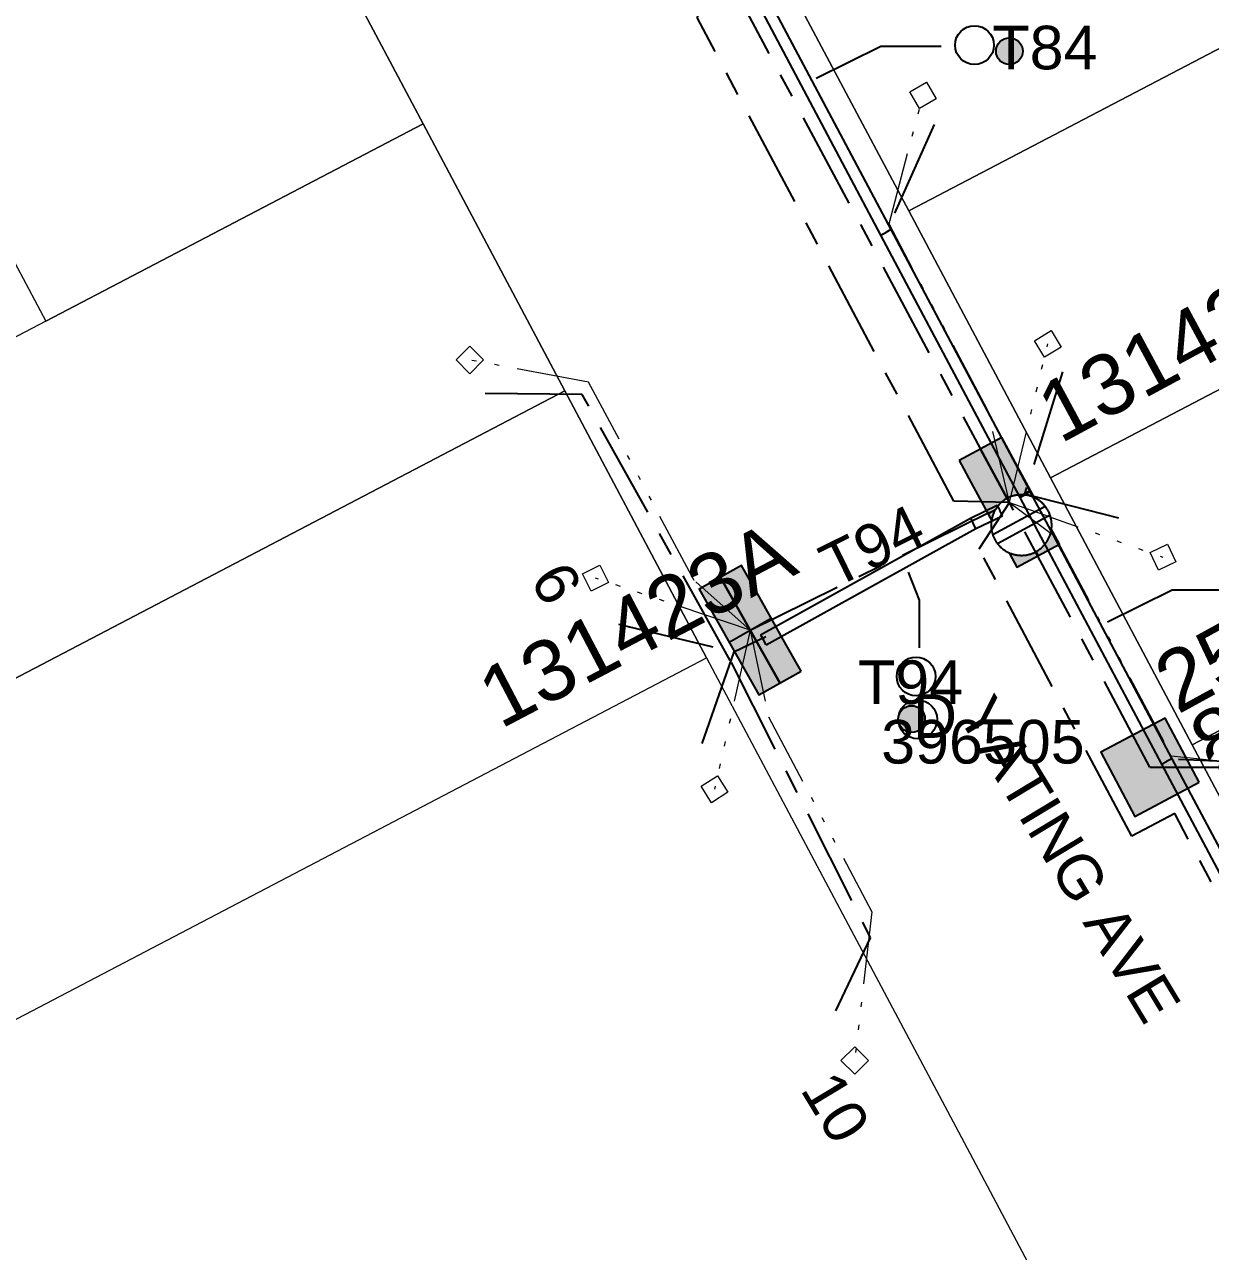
# Model space of a CAD drawing. Header units: metres. Extents: x 0 to 304202, y 0 to 6270858.
# Drawn here: x 303500.8 to 303549.7, y 6270157.3 to 6270208 of the extents above; entities that cross this region are included whole.
import ezdxf
from ezdxf import colors
from ezdxf.entities.mleader import LeaderData, LeaderLine
from ezdxf.enums import TextEntityAlignment as Align
from ezdxf.math import Vec2, Vec3

# ---------------------------------------------------------------- set-up
doc = ezdxf.new("R2010")
doc.units = ezdxf.units.M
doc.linetypes.add('Cable Exist UG', pattern=[7, 4, -1, 1, -1])
doc.linetypes.add('PHANTOMX2', pattern=[6.6, 3, -0.75, 0.2, -0.75, 0.2, -0.75, 0.2, -0.75])
doc.layers.get('0').update_dxf_attribs({"color": 6})
doc.layers.add('_User Miscellaneous10', color=252, linetype='Continuous', lineweight=13, plot=False, transparency=0.65)
for name, color, linetype, lineweight in [('Cadastre Developer_SP_NEW', 92, 'Continuous', 15), ('Cadastre Land Parcels_SP_EXT', 118, 'Continuous', 15), ('Cadastre Roads_SP_EXT', 218, 'Continuous', 15), ('Mains_LV_EXT', 163, 'Continuous', 25), ('Mains_LV_SL_EXT', 135, 'Continuous', 25), ('Services_SP_EXT', 42, 'PHANTOMX2', 20)]:
    doc.layers.add(name, color=color, linetype=linetype, lineweight=lineweight)
for name, color, linetype in [('Duct_SP_EXT', 30, 'Continuous'), ('Equip_LV_EXT', 7, 'Continuous'), ('Equip_SP_SL_EXT', 7, 'Continuous'), ('SupportsUG_SP_LV_EXT', 7, 'Continuous'), ('SupportsUG_SP_LV_SL_EXT', 7, 'Continuous'), ('Trench_SP_EXT', 7, 'Continuous')]:
    doc.layers.add(name, color=color, linetype=linetype)
doc.styles.add('COLUMN_LABEL', font='arial.ttf', dxfattribs={"height": 2})
doc.styles.add('iecARIAL', font='arial.ttf', dxfattribs={"height": 2})
doc.styles.add('POLE_LABEL', font='arial.ttf', dxfattribs={"height": 2})
doc.styles.add('SL_LABEL', font='arial.ttf', dxfattribs={"height": 2})
doc.styles.get("Standard").update_dxf_attribs({"font": 'arial.ttf'})

# ---------------------------------------------------------------- blocks, each defined once
blk = doc.blocks.new('COLUMN_EXT')
blk.add_hatch(color=256).paths.add_polyline_path([(1.5, -1.5), (1.5, 1.5), (-1.5, 1.5), (-1.5, -1.5)])
blk.add_lwpolyline([(1.5, 1.5), (-1.5, 1.5), (-1.5, -1.5), (1.5, -1.5)], close=True)
at = {"flags": 9}
for tag, p in [('NOTES', (-1.813, 2)), ('STREETNAME', (-1.813, 1.6)), ('SUBURB', (-1.813, 1.8)), ('LOCATION', (-1.813, 1.4)), ('LEGEND', (-1.813, 1.2)), ('USAGE', (-1.813, 1)), ('COLUMN_TYPE', (-1.813, 0.4)), ('OWNED_BY', (-1.813, 0.6)), ('STATE', (-1.813, 0.8))]:
    blk.add_attdef(tag, text='', height=0.2, rotation=180, dxfattribs=at).set_placement(p, align=Align.MIDDLE_LEFT)
at = {"flags": 1}
blk.add_attdef('Z', (-1.813, 2.351), '', height=0.2, rotation=180, dxfattribs=at)
at = {"flags": 9}
for tag, style, p in [('STRUCTURE_PLANT_NUMBER', 'POLE_LABEL', (-1.813, -0.031)), ('STREET_CODE', 'COLUMN_LABEL', (-1.813, 0.2))]:
    blk.add_attdef(tag, text='', height=0.2, rotation=180, dxfattribs=dict(at, style=style)).set_placement(p, align=Align.MIDDLE_LEFT)
at = {"style": 'COLUMN_LABEL', "width": 0.9, "flags": 8}
blk.add_attdef('ASSET_NUM', text='', height=2, rotation=270, dxfattribs=at).set_placement((2, -4), align=Align.MIDDLE_LEFT)
blk = doc.blocks.new('PILLAR_EXT')
blk.add_hatch(color=256).paths.add_polyline_path([(-2.5, 1), (-2.5, -1), (2.5, -1), (2.5, 1)])
for p, q in [((0, 1), (0, -1)), ((-2.5, 0), (2.5, 0))]:
    blk.add_line(p, q)
at = {"ltscale": 10}
blk.add_line((2.5, 0), (-2.5, 0), dxfattribs=at)
blk.add_lwpolyline([(-2.5, -1), (-1.25, -1), (1.25, -1), (2.5, -1), (2.5, 1), (-2.5, 1)], close=True)
at = {"width": 0.9, "flags": 8}
blk.add_attdef('ASSET_NUM', text='', height=2, rotation=90, dxfattribs=at).set_placement((-2, 4), align=Align.MIDDLE_LEFT)
for tag, p, flags in [('OWNED_BY', (0, -0.2), 9), ('STATE', (0, -0.4), 9), ('SUPPORT_TYPE', (0, -0.6), 9), ('USAGE', (0, -0.8), 9), ('LEGEND', (0, -1), 9), ('LOCATION', (0, -1.2), 9), ('NOTES', (0, -1.4), 9), ('PARENT', (0, -1.6), 9), ('STREETNAME', (0, -1.8), 9), ('SUBURB', (0, -2), 1)]:
    blk.add_attdef(tag, p, '', height=0.2, dxfattribs=dict(flags=flags))
blk = doc.blocks.new('DUCT_EXT')
blk.add_circle((0, 0.8), 0.8)
at = {"flags": 1}
blk.add_attdef('Z', (0, 0), '', height=0.2, dxfattribs=at)
at = {"flags": 9}
for tag, p in [('DUCT_CODE', (0, 0)), ('XSECT_TYPE', (0, -0.2)), ('STATE', (0, -0.6)), ('FB_REFERENCE', (0, -0.4)), ('NOTES', (0, -0.8))]:
    blk.add_attdef(tag, text='', height=0.2, dxfattribs=at).set_placement(p, align=Align.MIDDLE_LEFT)
blk = doc.blocks.new('SL_LANTERN_EXT')
at = {"flags": 9}
for tag, p in [('LRATECODE', (-7.4, 0)), ('LOUTREACHVOCAB', (-7.2, 0)), ('LOUTREACH', (-7, 0)), ('LANTNUMBER', (-6.6, 0)), ('LNEW', (-6.4, 0)), ('LMASTVOCAB', (-6.2, 0)), ('LMAST', (-6, 0)), ('LLAMPVOCAB', (-5.8, 0)), ('LLAMP', (-5.6, 0)), ('LEXIST', (-5.4, 0)), ('LCHARGE3PERCENT', (-5.2, 0)), ('LCHARGE3', (-5, 0)), ('LCHARGE2PERCENT', (-4.8, 0)), ('LCHARGE2', (-4.6, 0)), ('LCHARGE1PERCENT', (-4.4, 0)), ('LCHARGE1', (-4.2, 0)), ('LCATEGORY', (-4, 0)), ('LBRACKETVOCAB', (-3.8, 0)), ('LBRACKET', (-3.6, 0)), ('LKINGHEIGHT', (-3.4, 0)), ('CREPLACE', (-3.2, 0)), ('CREMOVE', (-3, 0)), ('CNUMBER', (-2.8, 0)), ('CNEW', (-2.6, 0)), ('CEXIST', (-2.4, 0)), ('USAGE', (-2.2, 0)), ('STATE', (-2, 0)), ('OWNED_BY', (-1.8, 0)), ('ORIENTATION', (-1.6, 0)), ('OPERATING_VOLTAGE', (-1.4, 0)), ('NO_PHASES', (-1.2, 0)), ('LANTERN_TYPE', (-1, 0)), ('LANTERN_PURPOSE', (-0.8, 0)), ('CONTROL_TYPE', (-0.6, 0)), ('CONSTRUCTED_VOLTAGE', (-0.4, 0))]:
    blk.add_attdef(tag, text='', height=0.001, rotation=270, dxfattribs=at).set_placement(p, align=Align.MIDDLE_LEFT)
at = {"style": 'SL_LABEL', "flags": 9}
blk.add_attdef('STREET_CODE', text='', height=0.001, rotation=270, dxfattribs=at).set_placement((0.001, 0), align=Align.MIDDLE_LEFT)
at = {"flags": 1}
blk.add_attdef('Z', (0, 0), '', height=0.001, rotation=270, dxfattribs=at)
at = {"width": 0.9}
blk.add_attdef('LNUMBER', text='', height=1, dxfattribs=at).set_placement((7, -1), align=Align.MIDDLE_LEFT)
at = {"flags": 9}
for tag, p in [('LREMOVE', (0, -7.6)), ('LREPLACE', (0, -7.8)), ('LTYPE', (0, -8)), ('LTYPEVOCAB', (0, -8.2)), ('LEGEND', (0, -8.4)), ('SUBURB', (0, -8.6)), ('STREETNAME', (0, -8.8)), ('LOCATION', (0, -9)), ('NOTES', (0, -9.2)), ('MAINTAINED_BY', (0, -9.863))]:
    blk.add_attdef(tag, text='', height=0.001, dxfattribs=at).set_placement(p, align=Align.MIDDLE_LEFT)
blk.add_attdef('OPERATED_BY', (0, -9.607), '', height=0.001, dxfattribs=at)
at = {"transparency": 33554687}
blk.add_wipeout([(5.688, 0), (5.061, -1.061), (4, -1.688), (2.939, -1.061), (2.313, 0), (2.939, 1.061), (4, 1.687), (5.061, 1.061)], dxfattribs=at)
for p, q in [((4, 1.687), (4, 0)), ((2.939, 1.061), (3.205, 0.795)), ((5.061, 1.061), (4.795, 0.795)), ((0, 0), (4, 0)), ((4, 0), (5.688, 0)), ((4, 0), (4, -1.688)), ((2.939, -1.061), (3.205, -0.795)), ((5.061, -1.061), (4.795, -0.795))]:
    blk.add_line(p, q)
blk.add_circle((4, 0), 1.125)
blk = doc.blocks.new('CCP_EXT')
at = {"flags": 9}
for tag, p in [('OWNED_BY', (0, -1)), ('USAGE', (0, -1.2)), ('LEGEND', (0, -1.4)), ('LIFE_SUPPORT', (0, -1.6)), ('STATE', (0, -1.8)), ('NOTES', (0, -2))]:
    blk.add_attdef(tag, text='', height=0.2, dxfattribs=at).set_placement(p, align=Align.MIDDLE_LEFT)
at = {"transparency": 33554687}
blk.add_wipeout([(0, 0.566), (0.566, 0), (0, -0.566), (-0.566, 0)], dxfattribs=at)
blk.add_lwpolyline([(-0.566, 0), (0, 0.566), (0.566, 0), (0, -0.566), (-0.566, 0)])
at = {"flags": 1}
blk.add_attdef('Z', (0, 0), '', height=0.2, dxfattribs=at)
at = {"flags": 9}
for tag, p in [('CCP_TYPE', (0, 0)), ('OPERATING_VOLTAGE', (0, -0.6)), ('CONSTRUCTED_VOLTAGE', (0, -0.2)), ('NO_PHASES', (0, -0.4)), ('ORIENTATION', (0, -0.8))]:
    blk.add_attdef(tag, text='', height=0.2, dxfattribs=at).set_placement(p, align=Align.MIDDLE_LEFT)
blk = doc.blocks.new('LV_UG_LINKS_CLOSED_EXT')
at = {"layer": 'Equip_LV_EXT'}
for tag, flags, p in [('ACTUAL_STATUS', 9, (3, -2)), ('OPERATING_VOLTAGE', 9, (3, -2.6)), ('CONSTRUCTED_VOLTAGE', 9, (3, -2.2)), ('NO_PHASES', 9, (3, -2.4)), ('ORIENTATION', 9, (3, -2.8)), ('STATE', 9, (3, -3)), ('SWITCH_TYPE', 9, (3, -3.2)), ('USAGE', 9, (3, -3.4)), ('NOTES', 9, (3, -3.6)), ('OWNED_BY', 9, (3, -3.8)), ('OPERATED_BY', 9, (3, -4)), ('TYPE', 9, (3, -4.6)), ('MAINTAINED_BY', 9, (3, -4.2)), ('NUMBER_OF_PHASES', 9, (3, -4.4)), ('Z', 1, (3, -4.8))]:
    blk.add_attdef(tag, text='', height=0.2, dxfattribs=dict(at, flags=flags)).set_placement(p, align=Align.MIDDLE_LEFT)
at = {"transparency": 33554687}
blk.add_wipeout([(4, 1.25), (3.969, 1.25), (3.939, 1.248), (3.908, 1.247), (3.877, 1.244), (3.847, 1.241), (3.817, 1.236), (3.786, 1.232), (3.756, 1.226), (3.726, 1.22), (3.696, 1.213), (3.667, 1.205), (3.637, 1.196), (3.608, 1.187), (3.579, 1.177), (3.55, 1.166), (3.522, 1.155), (3.493, 1.143), (3.466, 1.13), (3.438, 1.117), (3.411, 1.102), (3.384, 1.088), (3.357, 1.072), (3.331, 1.056), (3.306, 1.039), (3.28, 1.022), (3.255, 1.004), (3.231, 0.985), (3.207, 0.966), (3.184, 0.947), (3.161, 0.926), (3.138, 0.905), (3.116, 0.884), (3.095, 0.862), (3.074, 0.839), (3.053, 0.816), (3.034, 0.793), (3.015, 0.769), (2.996, 0.745), (2.978, 0.72), (2.961, 0.694), (2.944, 0.669), (2.928, 0.643), (2.912, 0.616), (2.898, 0.589), (2.883, 0.562), (2.87, 0.534), (2.857, 0.507), (2.845, 0.478), (2.834, 0.45), (2.823, 0.421), (2.813, 0.392), (2.804, 0.363), (2.795, 0.333), (2.787, 0.304), (2.78, 0.274), (2.774, 0.244), (2.768, 0.214), (2.764, 0.183), (2.759, 0.153), (2.756, 0.123), (2.753, 0.092), (2.752, 0.061), (2.75, 0.031), (2.75, 0), (2.75, -0.031), (2.752, -0.061), (2.753, -0.092), (2.756, -0.123), (2.759, -0.153), (2.764, -0.183), (2.768, -0.214), (2.774, -0.244), (2.78, -0.274), (2.787, -0.304), (2.795, -0.333), (2.804, -0.363), (2.813, -0.392), (2.823, -0.421), (2.834, -0.45), (2.845, -0.478), (2.857, -0.507), (2.87, -0.534), (2.883, -0.562), (2.898, -0.589), (2.912, -0.616), (2.928, -0.643), (2.944, -0.669), (2.961, -0.694), (2.978, -0.72), (2.996, -0.745), (3.015, -0.769), (3.034, -0.793), (3.053, -0.816), (3.074, -0.839), (3.095, -0.862), (3.116, -0.884), (3.138, -0.905), (3.161, -0.926), (3.184, -0.947), (3.207, -0.966), (3.231, -0.985), (3.255, -1.004), (3.28, -1.022), (3.306, -1.039), (3.331, -1.056), (3.357, -1.072), (3.384, -1.088), (3.411, -1.102), (3.438, -1.117), (3.466, -1.13), (3.493, -1.143), (3.522, -1.155), (3.55, -1.166), (3.579, -1.177), (3.608, -1.187), (3.637, -1.196), (3.667, -1.205), (3.696, -1.213), (3.726, -1.22), (3.756, -1.226), (3.786, -1.232), (3.817, -1.236), (3.847, -1.241), (3.877, -1.244), (3.908, -1.247), (3.939, -1.248), (3.969, -1.25), (4, -1.25), (4.031, -1.25), (4.061, -1.248), (4.092, -1.247), (4.123, -1.244), (4.153, -1.241), (4.183, -1.236), (4.214, -1.232), (4.244, -1.226), (4.274, -1.22), (4.304, -1.213), (4.333, -1.205), (4.363, -1.196), (4.392, -1.187), (4.421, -1.177), (4.45, -1.166), (4.478, -1.155), (4.507, -1.143), (4.534, -1.13), (4.562, -1.117), (4.589, -1.102), (4.616, -1.088), (4.643, -1.072), (4.669, -1.056), (4.694, -1.039), (4.72, -1.022), (4.745, -1.004), (4.769, -0.985), (4.793, -0.966), (4.816, -0.947), (4.839, -0.926), (4.862, -0.905), (4.884, -0.884), (4.905, -0.862), (4.926, -0.839), (4.947, -0.816), (4.966, -0.793), (4.985, -0.769), (5.004, -0.745), (5.022, -0.72), (5.039, -0.694), (5.056, -0.669), (5.072, -0.643), (5.088, -0.616), (5.102, -0.589), (5.117, -0.562), (5.13, -0.534), (5.143, -0.507), (5.155, -0.478), (5.166, -0.45), (5.177, -0.421), (5.187, -0.392), (5.196, -0.363), (5.205, -0.333), (5.213, -0.304), (5.22, -0.274), (5.226, -0.244), (5.232, -0.214), (5.236, -0.183), (5.241, -0.153), (5.244, -0.123), (5.247, -0.092), (5.248, -0.061), (5.25, -0.031), (5.25, 0), (5.25, 0.031), (5.248, 0.061), (5.247, 0.092), (5.244, 0.123), (5.241, 0.153), (5.236, 0.183), (5.232, 0.214), (5.226, 0.244), (5.22, 0.274), (5.213, 0.304), (5.205, 0.333), (5.196, 0.363), (5.187, 0.392), (5.177, 0.421), (5.166, 0.45), (5.155, 0.478), (5.143, 0.507), (5.13, 0.534), (5.117, 0.562), (5.102, 0.589), (5.088, 0.616), (5.072, 0.643), (5.056, 0.669), (5.039, 0.694), (5.022, 0.72), (5.004, 0.745), (4.985, 0.769), (4.966, 0.793), (4.947, 0.816), (4.926, 0.839), (4.905, 0.862), (4.884, 0.884), (4.862, 0.905), (4.839, 0.926), (4.816, 0.947), (4.793, 0.966), (4.769, 0.985), (4.745, 1.004), (4.72, 1.022), (4.694, 1.039), (4.669, 1.056), (4.643, 1.072), (4.616, 1.088), (4.589, 1.102), (4.562, 1.117), (4.534, 1.13), (4.507, 1.143), (4.478, 1.155), (4.45, 1.166), (4.421, 1.177), (4.392, 1.187), (4.363, 1.196), (4.333, 1.205), (4.304, 1.213), (4.274, 1.22), (4.244, 1.226), (4.214, 1.232), (4.183, 1.236), (4.153, 1.241), (4.123, 1.244), (4.092, 1.247), (4.061, 1.248), (4.031, 1.25)], dxfattribs=at).dxf.layer = 'Equip_LV_EXT'
at = {"layer": 'Equip_LV_EXT'}
for p, q in [((3.792, 1.232), (3.792, -1.232)), ((4.208, 1.232), (4.208, -1.232))]:
    blk.add_line(p, q, dxfattribs=at)
at = {"layer": 'Equip_LV_EXT', "flags": 128}
blk.add_lwpolyline([(4, 1.25), (3.969, 1.25), (3.939, 1.248), (3.908, 1.247), (3.877, 1.244), (3.847, 1.241), (3.817, 1.236), (3.786, 1.232), (3.756, 1.226), (3.726, 1.22), (3.696, 1.213), (3.667, 1.205), (3.637, 1.196), (3.608, 1.187), (3.579, 1.177), (3.55, 1.166), (3.522, 1.155), (3.493, 1.143), (3.466, 1.13), (3.438, 1.117), (3.411, 1.102), (3.384, 1.088), (3.357, 1.072), (3.331, 1.056), (3.306, 1.039), (3.28, 1.022), (3.255, 1.004), (3.231, 0.985), (3.207, 0.966), (3.184, 0.947), (3.161, 0.926), (3.138, 0.905), (3.116, 0.884), (3.095, 0.862), (3.074, 0.839), (3.053, 0.816), (3.034, 0.793), (3.015, 0.769), (2.996, 0.745), (2.978, 0.72), (2.961, 0.694), (2.944, 0.669), (2.928, 0.643), (2.912, 0.616), (2.898, 0.589), (2.883, 0.562), (2.87, 0.534), (2.857, 0.507), (2.845, 0.478), (2.834, 0.45), (2.823, 0.421), (2.813, 0.392), (2.804, 0.363), (2.795, 0.333), (2.787, 0.304), (2.78, 0.274), (2.774, 0.244), (2.768, 0.214), (2.764, 0.183), (2.759, 0.153), (2.756, 0.123), (2.753, 0.092), (2.752, 0.061), (2.75, 0.031), (2.75, 0), (2.75, -0.031), (2.752, -0.061), (2.753, -0.092), (2.756, -0.123), (2.759, -0.153), (2.764, -0.183), (2.768, -0.214), (2.774, -0.244), (2.78, -0.274), (2.787, -0.304), (2.795, -0.333), (2.804, -0.363), (2.813, -0.392), (2.823, -0.421), (2.834, -0.45), (2.845, -0.478), (2.857, -0.507), (2.87, -0.534), (2.883, -0.562), (2.898, -0.589), (2.912, -0.616), (2.928, -0.643), (2.944, -0.669), (2.961, -0.694), (2.978, -0.72), (2.996, -0.745), (3.015, -0.769), (3.034, -0.793), (3.053, -0.816), (3.074, -0.839), (3.095, -0.862), (3.116, -0.884), (3.138, -0.905), (3.161, -0.926), (3.184, -0.947), (3.207, -0.966), (3.231, -0.985), (3.255, -1.004), (3.28, -1.022), (3.306, -1.039), (3.331, -1.056), (3.357, -1.072), (3.384, -1.088), (3.411, -1.102), (3.438, -1.117), (3.466, -1.13), (3.493, -1.143), (3.522, -1.155), (3.55, -1.166), (3.579, -1.177), (3.608, -1.187), (3.637, -1.196), (3.667, -1.205), (3.696, -1.213), (3.726, -1.22), (3.756, -1.226), (3.786, -1.232), (3.817, -1.236), (3.847, -1.241), (3.877, -1.244), (3.908, -1.247), (3.939, -1.248), (3.969, -1.25), (4, -1.25), (4.031, -1.25), (4.061, -1.248), (4.092, -1.247), (4.123, -1.244), (4.153, -1.241), (4.183, -1.236), (4.214, -1.232), (4.244, -1.226), (4.274, -1.22), (4.304, -1.213), (4.333, -1.205), (4.363, -1.196), (4.392, -1.187), (4.421, -1.177), (4.45, -1.166), (4.478, -1.155), (4.507, -1.143), (4.534, -1.13), (4.562, -1.117), (4.589, -1.102), (4.616, -1.088), (4.643, -1.072), (4.669, -1.056), (4.694, -1.039), (4.72, -1.022), (4.745, -1.004), (4.769, -0.985), (4.793, -0.966), (4.816, -0.947), (4.839, -0.926), (4.862, -0.905), (4.884, -0.884), (4.905, -0.862), (4.926, -0.839), (4.947, -0.816), (4.966, -0.793), (4.985, -0.769), (5.004, -0.745), (5.022, -0.72), (5.039, -0.694), (5.056, -0.669), (5.072, -0.643), (5.088, -0.616), (5.102, -0.589), (5.117, -0.562), (5.13, -0.534), (5.143, -0.507), (5.155, -0.478), (5.166, -0.45), (5.177, -0.421), (5.187, -0.392), (5.196, -0.363), (5.205, -0.333), (5.213, -0.304), (5.22, -0.274), (5.226, -0.244), (5.232, -0.214), (5.236, -0.183), (5.241, -0.153), (5.244, -0.123), (5.247, -0.092), (5.248, -0.061), (5.25, -0.031), (5.25, 0), (5.25, 0.031), (5.248, 0.061), (5.247, 0.092), (5.244, 0.123), (5.241, 0.153), (5.236, 0.183), (5.232, 0.214), (5.226, 0.244), (5.22, 0.274), (5.213, 0.304), (5.205, 0.333), (5.196, 0.363), (5.187, 0.392), (5.177, 0.421), (5.166, 0.45), (5.155, 0.478), (5.143, 0.507), (5.13, 0.534), (5.117, 0.562), (5.102, 0.589), (5.088, 0.616), (5.072, 0.643), (5.056, 0.669), (5.039, 0.694), (5.022, 0.72), (5.004, 0.745), (4.985, 0.769), (4.966, 0.793), (4.947, 0.816), (4.926, 0.839), (4.905, 0.862), (4.884, 0.884), (4.862, 0.905), (4.839, 0.926), (4.816, 0.947), (4.793, 0.966), (4.769, 0.985), (4.745, 1.004), (4.72, 1.022), (4.694, 1.039), (4.669, 1.056), (4.643, 1.072), (4.616, 1.088), (4.589, 1.102), (4.562, 1.117), (4.534, 1.13), (4.507, 1.143), (4.478, 1.155), (4.45, 1.166), (4.421, 1.177), (4.392, 1.187), (4.363, 1.196), (4.333, 1.205), (4.304, 1.213), (4.274, 1.22), (4.244, 1.226), (4.214, 1.232), (4.183, 1.236), (4.153, 1.241), (4.123, 1.244), (4.092, 1.247), (4.061, 1.248), (4.031, 1.25)], close=True, dxfattribs=at)
blk = doc.blocks.new('CABLE_LARGE_EXT')
h = blk.add_hatch(color=256)
edge = h.paths.add_edge_path()
edge.add_arc((0, 0.55), 0.55, 0, 360)
blk.add_circle((0, 0.55), 0.55)
at = {"flags": 1}
blk.add_attdef('Z', (0, 0), '', height=0.2, dxfattribs=at)
at = {"flags": 9}
for tag, p in [('COND_CODE', (0, 0)), ('XSECT_SIZE', (0, -0.6)), ('STATE', (0, -0.4)), ('FB_REFERENCE', (0, -0.2)), ('NOTES', (0, -0.8))]:
    blk.add_attdef(tag, text='', height=0.2, dxfattribs=at).set_placement(p, align=Align.MIDDLE_LEFT)

msp = doc.modelspace()

# ---------------------------------------------------------------- linework, layer by layer
at = {"layer": 'Cadastre Land Parcels_SP_EXT', "linetype": 'Continuous'}
for points in [[(303570.341, 6270217.604), (303564.494, 6270228.617), (303558.644, 6270225.554), (303546.944, 6270219.427), (303531.392, 6270211.284), (303537.239, 6270200.27), (303570.341, 6270217.604)], [(303517.208, 6270203.866), (303507.142, 6270222.827), (303500.379, 6270224.891), (303489.258, 6270219.056), (303501.65, 6270195.725), (303517.208, 6270203.866)], [(303576.187, 6270206.589), (303570.341, 6270217.604), (303537.239, 6270200.27), (303543.085, 6270189.256), (303576.187, 6270206.589)], [(303582.034, 6270195.575), (303576.187, 6270206.589), (303543.085, 6270189.256), (303548.932, 6270178.243), (303582.034, 6270195.575)], [(303523.055, 6270192.851), (303517.208, 6270203.866), (303501.65, 6270195.725), (303489.949, 6270189.601), (303484.098, 6270186.539), (303489.945, 6270175.522), (303523.055, 6270192.851)], [(303586.793, 6270186.61), (303582.034, 6270195.575), (303548.932, 6270178.243), (303553.7, 6270169.26), (303586.793, 6270186.61)], [(303528.901, 6270181.836), (303523.055, 6270192.851), (303489.945, 6270175.522), (303495.793, 6270164.507), (303528.901, 6270181.836)]]:
    msp.add_lwpolyline(points, close=True, dxfattribs=at)
at = {"layer": 'Duct_SP_EXT'}
for p, q in [((303530.106, 6270210.525), (303536.077, 6270199.27)), ((303530.531, 6270210.75), (303536.501, 6270199.495)), ((303536.077, 6270199.27), (303536.289, 6270199.383)), ((303536.077, 6270199.27), (303536.289, 6270199.383)), ((303536.501, 6270199.495), (303536.289, 6270199.383)), ((303536.501, 6270199.495), (303536.289, 6270199.383)), ((303531.132, 6270182.782), (303539.782, 6270187.586)), ((303539.782, 6270187.586), (303539.893, 6270187.373)), ((303531.132, 6270182.782), (303531.249, 6270182.573)), ((303531.365, 6270182.363), (303531.249, 6270182.573))]:
    msp.add_line(p, q, dxfattribs=at)
for points in [[(303538.57, 6270207.055), (303536.094, 6270207.055), (303533.428, 6270205.731)], [(303537.687, 6270182.247), (303537.687, 6270184.215), (303537.223, 6270185.361)], [(303550.585, 6270184.625), (303548.108, 6270184.625), (303545.443, 6270183.301)]]:
    msp.add_lwpolyline(points, dxfattribs=at)
at = {"layer": 'Trench_SP_EXT', "linetype": 'Cable Exist UG'}
for points in [[(303538.289, 6270203.829), (303536.289, 6270199.383)], [(303543.58, 6270193.632), (303542.015, 6270188.59), (303546.465, 6270187.456)], [(303540.681, 6270187.86), (303542.015, 6270188.59)], [(303525.276, 6270183.222), (303530.028, 6270182.073), (303528.446, 6270177.533)], [(303530.028, 6270182.073), (303531.351, 6270182.714)]]:
    msp.add_lwpolyline(points, dxfattribs=at)

# ---------------------------------------------------------------- block references
at = {"layer": 'Duct_SP_EXT'}
for name, p in [('DUCT_EXT', (303539.951, 6270206.307)), ('CABLE_LARGE_EXT', (303541.39, 6270206.307))]:
    msp.add_blockref(name, p, dxfattribs=at)
for name, p, rotation in [('DUCT_EXT', (303536.742, 6270181.066), 269.7615351285261), ('DUCT_EXT', (303536.809, 6270179.293), 269.7615351285261), ('CABLE_LARGE_EXT', (303536.809, 6270179.293), 271.1394534453612)]:
    msp.add_blockref(name, p, dxfattribs=dict(at, rotation=rotation))
at = {"layer": 'SupportsUG_SP_LV_EXT'}
ref = msp.add_blockref('PILLAR_EXT', (303541.39, 6270188.241), dxfattribs=dict(at, rotation=298.3601003542634))
ref.add_attrib('ASSET_NUM', '131423', dxfattribs={"layer": '0', "height": 2.5, "rotation": 28.3601, "style": 'iecARIAL'}).set_placement((303542.89, 6270191.741), align=Align.MIDDLE_LEFT)
ref = msp.add_blockref('PILLAR_EXT', (303530.7, 6270182.971), dxfattribs=dict(at, rotation=119.3905009128316))
ref.add_attrib('ASSET_NUM', '131423A', dxfattribs={"layer": '0', "height": 2.5, "rotation": 27.6704, "style": 'iecARIAL'}).set_placement((303532.2, 6270186.471), align=Align.MIDDLE_RIGHT)
at = {"layer": 'SupportsUG_SP_LV_SL_EXT'}
ref = msp.add_blockref('COLUMN_EXT', (303547.189, 6270177.318), dxfattribs=dict(at, rotation=297.965957807654))
ref.add_attrib('ASSET_NUM', '899655', dxfattribs={"layer": '0', "height": 2.5, "rotation": 28.7195, "style": 'COLUMN_LABEL'}).set_placement((303549.189, 6270178.068), align=Align.MIDDLE_LEFT)

# ---------------------------------------------------------------- texts
at = {"layer": 'Cadastre Land Parcels_SP_EXT'}
for s, rotation, p in [('6', 301.123, (303521.581, 6270185.043)), ('10', 301.1248, (303532.739, 6270164.023))]:
    msp.add_text(s, height=1.8, rotation=rotation, dxfattribs=at).set_placement(p)
at = {"layer": 'Duct_SP_EXT'}
for s, p in [('T84', (303540.69, 6270206.107)), ('T94', (303535.147, 6270179.923)), ('D', (303537.415, 6270178.527)), ('396505', (303536.103, 6270177.468))]:
    msp.add_text(s, height=1.8, dxfattribs=at).set_placement(p)
at = {"layer": 'Mains_LV_EXT'}
msp.add_text('T94', height=1.8, rotation=26.244, dxfattribs=at).set_placement((303534.178, 6270184.685))

# ---------------------------------------------------------------- next in the draw order: block references
at = {"layer": 'Equip_SP_SL_EXT'}
ref = msp.add_blockref('SL_LANTERN_EXT', (303547.189, 6270177.318), dxfattribs=at)
ref.add_attrib('ASSET_NUM', '252358', dxfattribs={"layer": '0', "height": 2.5, "rotation": 28.7195, "style": 'iecARIAL'}).set_placement((303548.689, 6270178.818), align=Align.BOTTOM_LEFT)
at = {"layer": 'Services_SP_EXT'}
for p, rotation in [((303537.826, 6270205.036), 255.2126687749681), ((303542.974, 6270194.778), 256.3601002490356), ((303524.326, 6270185.119), 341.3905005901782), ((303529.233, 6270176.406), 77.39050088778598)]:
    msp.add_blockref('CCP_EXT', p, dxfattribs=dict(at, rotation=rotation))
for p in [(303519.139, 6270194.118), (303535.011, 6270165.222)]:
    msp.add_blockref('CCP_EXT', p, dxfattribs=at)

# ---------------------------------------------------------------- next in the draw order: linework, layer by layer
at = {"layer": 'Duct_SP_EXT'}
for p, q in [((303547.663, 6270177.441), (303547.875, 6270177.554)), ((303547.663, 6270177.441), (303547.875, 6270177.554)), ((303547.663, 6270177.441), (303552.492, 6270168.345)), ((303548.087, 6270177.667), (303547.875, 6270177.554)), ((303548.087, 6270177.667), (303547.875, 6270177.554)), ((303548.087, 6270177.667), (303552.916, 6270168.57))]:
    msp.add_line(p, q, dxfattribs=at)
at = {"layer": 'Services_SP_EXT'}
for points in [[(303530.7, 6270182.971), (303528.388, 6270185.017), (303528.388, 6270185.017), (303524.038, 6270193.209), (303519.139, 6270194.118)], [(303530.7, 6270182.971), (303524.326, 6270185.119)], [(303530.7, 6270182.971), (303529.233, 6270176.406)], [(303530.7, 6270182.971), (303531.459, 6270179.398), (303531.459, 6270179.398), (303535.712, 6270171.356), (303535.011, 6270165.222)]]:
    msp.add_lwpolyline(points, dxfattribs=at)
at = {"layer": 'Trench_SP_EXT', "linetype": 'Cable Exist UG'}
for points in [[(303529.877, 6270181.718), (303523.777, 6270192.692), (303519.729, 6270192.731)], [(303529.92, 6270181.636), (303535.654, 6270170.277), (303534.216, 6270167.272)], [(303552.358, 6270177.459), (303547.815, 6270177.667)]]:
    msp.add_lwpolyline(points, dxfattribs=at)

# ---------------------------------------------------------------- next in the draw order: block references
at = {"layer": 'Services_SP_EXT', "rotation": 160.3601003421874}
msp.add_blockref('CCP_EXT', (303547.725, 6270185.979), dxfattribs=at)

# ---------------------------------------------------------------- next in the draw order: texts
at = {"layer": 'Cadastre Roads_SP_EXT'}
msp.add_text('YATING AVE', height=1.8, rotation=301.1313, dxfattribs=at).set_placement((303539.191, 6270179.523))

# ---------------------------------------------------------------- next in the draw order: linework, layer by layer
at = {"layer": 'Cadastre Roads_SP_EXT', "linetype": 'Continuous'}
msp.add_lwpolyline([(303571.239, 6270136.219), (303565.393, 6270147.232), (303559.546, 6270158.247), (303553.7, 6270169.26), (303548.932, 6270178.243), (303543.085, 6270189.256), (303537.239, 6270200.27), (303531.392, 6270211.284), (303521.327, 6270230.245), (303507.142, 6270222.827), (303517.208, 6270203.866), (303523.055, 6270192.851), (303528.901, 6270181.836), (303534.748, 6270170.822), (303539.521, 6270161.83), (303545.367, 6270150.815), (303551.215, 6270139.8), (303557.056, 6270128.803), (303571.239, 6270136.219)], close=True, dxfattribs=at)

# ---------------------------------------------------------------- next in the draw order: block references
at = {"layer": 'Equip_LV_EXT', "rotation": 298.3600999247066}
msp.add_blockref('LV_UG_LINKS_CLOSED_EXT', (303539.987, 6270190.827), dxfattribs=at)

# ---------------------------------------------------------------- next in the draw order: linework, layer by layer
at = {"layer": 'Duct_SP_EXT'}
for p, q in [((303536.077, 6270199.27), (303541.803, 6270188.477)), ((303536.501, 6270199.495), (303542.227, 6270188.702)), ((303541.803, 6270188.477), (303542.015, 6270188.59)), ((303541.803, 6270188.477), (303542.015, 6270188.59)), ((303541.818, 6270188.451), (303542.03, 6270188.563)), ((303542.227, 6270188.702), (303542.015, 6270188.59)), ((303542.228, 6270188.702), (303542.015, 6270188.59)), ((303542.242, 6270188.675), (303542.03, 6270188.563)), ((303542.228, 6270188.702), (303542.242, 6270188.675)), ((303542.242, 6270188.675), (303548.087, 6270177.667)), ((303539.782, 6270187.586), (303540.892, 6270188.126)), ((303540.892, 6270188.126), (303540.997, 6270187.91)), ((303541.803, 6270188.477), (303541.818, 6270188.451)), ((303541.818, 6270188.451), (303547.663, 6270177.441)), ((303540.004, 6270187.16), (303541.102, 6270187.694)), ((303541.102, 6270187.694), (303540.997, 6270187.91)), ((303531.365, 6270182.363), (303540.004, 6270187.16)), ((303540.004, 6270187.16), (303539.893, 6270187.373))]:
    msp.add_line(p, q, dxfattribs=at)
at = {"layer": 'Mains_LV_EXT', "linetype": 'Cable Exist UG'}
for points in [[(303541.39, 6270188.241), (303530.447, 6270208.699), (303530.447, 6270208.699), (303531.453, 6270210), (303530.314, 6270212.068), (303528.886, 6270211.738), (303528.886, 6270211.738), (303519.204, 6270230.035), (303520.489, 6270234.201), (303521.809, 6270238.181), (303521.084, 6270240.271), (303521.084, 6270240.271), (303535.152, 6270247.652), (303536.294, 6270248.251), (303536.294, 6270248.251), (303566.893, 6270264.325)], [(303530.7, 6270182.971), (303541.39, 6270188.241)], [(303557.852, 6270157.233), (303552.052, 6270168.168), (303552.052, 6270168.168), (303548.207, 6270175.41), (303546.438, 6270174.468), (303546.438, 6270174.468), (303540.144, 6270186.322), (303541.39, 6270188.241)]]:
    msp.add_lwpolyline(points, dxfattribs=at)
at = {"layer": 'Mains_LV_SL_EXT', "linetype": 'Cable Exist UG'}
for points in [[(303541.39, 6270188.241), (303539.099, 6270188.29), (303528.512, 6270208.247), (303529.679, 6270210.316)], [(303547.189, 6270177.318), (303541.39, 6270188.241)]]:
    msp.add_lwpolyline(points, dxfattribs=at)
at = {"layer": 'Services_SP_EXT'}
for points in [[(303541.39, 6270188.241), (303540.492, 6270192.067), (303540.492, 6270192.067), (303536.426, 6270199.731), (303537.826, 6270205.036)], [(303541.39, 6270188.241), (303542.974, 6270194.778)], [(303541.39, 6270188.241), (303543.259, 6270186.852), (303543.259, 6270186.852), (303548.072, 6270177.787), (303554.11, 6270177.15)], [(303541.39, 6270188.241), (303547.724, 6270185.979)]]:
    msp.add_lwpolyline(points, dxfattribs=at)

# ---------------------------------------------------------------- next in the draw order: leaders
at = {"layer": '_User Miscellaneous10'}
ml = msp.add_multileader_mtext('Standard', dxfattribs=at)
ml.set_content('150w MH\\P7.5m MH\\P3m OR', color=256)
ml.set_leader_properties()
ml.build(insert=Vec2(0, 0))
ml.multileader.update_dxf_attribs({"leader_type": 2, "has_text_frame": 1, "text_left_attachment_type": 2, "text_right_attachment_type": 2, "dogleg_length": 0.01, "arrow_head_size": 2.5})
ctx = ml.context
ctx.base_point, ctx.char_height, ctx.arrow_head_size, ctx.landing_gap_size, ctx.plane_origin = Vec3(303639.882, 6270501.634), 1.8, 2.5, 1, Vec3(303629.882, 6270495.007)
ctx.left_attachment, ctx.right_attachment = 2, 2
notes = []
notes.append((ctx, [(0, (0, 0, 0), (0, 0), (1, 0), 1, [])]))
ctx.mtext.insert, ctx.mtext.width, ctx.mtext.flow_direction = Vec3(303640.882, 6270506.007), 11.72163, 5
ml = msp.add_multileader_mtext('Standard', dxfattribs=at)
ml.set_content('250w HPS\\P10.5m MH\\P4.5m OR', color=256)
ml.set_leader_properties()
ml.build(insert=Vec2(0, 0))
ml.multileader.update_dxf_attribs({"leader_type": 2, "has_text_frame": 1, "text_left_attachment_type": 2, "text_right_attachment_type": 2, "dogleg_length": 0.01, "arrow_head_size": 2.5})
ctx = ml.context
ctx.base_point, ctx.char_height, ctx.arrow_head_size, ctx.landing_gap_size, ctx.plane_origin = Vec3(303640.387, 6270488.503), 1.8, 2.5, 1, Vec3(303628.371, 6270485.499)
ctx.left_attachment, ctx.right_attachment = 2, 2
notes.append((ctx, [(0, (0, 0, 0), (0, 0), (1, 0), 1, [])]))
ctx.mtext.insert, ctx.mtext.width, ctx.mtext.flow_direction = Vec3(303641.387, 6270492.892), 18.21344, 5
ml = msp.add_multileader_mtext('Standard', dxfattribs=at)
ml.set_content('250w HPS\\P10.5m MH\\P4.5m OR', color=256)
ml.set_leader_properties()
ml.build(insert=Vec2(0, 0))
ml.multileader.update_dxf_attribs({"leader_type": 2, "has_text_frame": 1, "text_left_attachment_type": 2, "text_right_attachment_type": 2, "dogleg_length": 0.01, "arrow_head_size": 2.5})
ctx = ml.context
ctx.base_point, ctx.char_height, ctx.arrow_head_size, ctx.landing_gap_size, ctx.plane_origin = Vec3(303665.371, 6270441.11), 1.8, 2.5, 1, Vec3(303655.371, 6270434.499)
ctx.left_attachment, ctx.right_attachment = 2, 2
notes.append((ctx, [(0, (0, 0, 0), (0, 0), (1, 0), 1, [])]))
ctx.mtext.insert, ctx.mtext.width, ctx.mtext.flow_direction = Vec3(303666.371, 6270445.499), 18.21344, 5
ml = msp.add_multileader_mtext('Standard', dxfattribs=at)
ml.set_content('250w HPS\\P10.5m MH\\P4.5m OR', color=256)
ml.set_leader_properties()
ml.build(insert=Vec2(0, 0))
ml.multileader.update_dxf_attribs({"leader_type": 2, "has_text_frame": 1, "text_left_attachment_type": 2, "text_right_attachment_type": 2, "dogleg_length": 0.01, "arrow_head_size": 2.5})
ctx = ml.context
ctx.base_point, ctx.char_height, ctx.arrow_head_size, ctx.landing_gap_size, ctx.plane_origin = Vec3(303690.856, 6270390.417), 1.8, 2.5, 1, Vec3(303680.856, 6270385.477)
ctx.left_attachment, ctx.right_attachment = 2, 2
notes.append((ctx, [(0, (0, 0, 0), (0, 0), (1, 0), 1, [])]))
ctx.mtext.insert, ctx.mtext.width, ctx.mtext.flow_direction = Vec3(303691.856, 6270396.477), 12.62441, 5
ml = msp.add_multileader_mtext('Standard', dxfattribs=at)
ml.set_content('150w MH\\P7.5m MH\\P3m OR', color=256)
ml.set_leader_properties()
ml.build(insert=Vec2(0, 0))
ml.multileader.update_dxf_attribs({"leader_type": 2, "has_text_frame": 1, "text_left_attachment_type": 2, "text_right_attachment_type": 2, "dogleg_length": 0.01, "arrow_head_size": 2.5})
ctx = ml.context
ctx.base_point, ctx.char_height, ctx.arrow_head_size, ctx.landing_gap_size, ctx.plane_origin = Vec3(303704.371, 6270377.126), 1.8, 2.5, 1, Vec3(303694.371, 6270370.499)
ctx.left_attachment, ctx.right_attachment = 2, 2
notes.append((ctx, [(0, (0, 0, 0), (0, 0), (1, 0), 1, [])]))
ctx.mtext.insert, ctx.mtext.width, ctx.mtext.flow_direction = Vec3(303705.371, 6270381.499), 11.72163, 5
for ctx, leaders in notes:
    for number, flags, end, landing, length, lines in leaders:
        leader = LeaderData()
        leader.index, (leader.has_last_leader_line, leader.has_dogleg_vector, leader.attachment_direction) = number, flags
        leader.last_leader_point, leader.dogleg_vector, leader.dogleg_length = Vec3(end), Vec3(landing), length
        for number, points, colour, breaks in lines:
            line = LeaderLine()
            line.index, line.vertices, line.color, line.breaks = number, Vec3.list(points), colors.encode_raw_color(colour), breaks
            leader.lines.append(line)
        ctx.leaders.append(leader)

# ---------------------------------------------------------------- next in the draw order: leaders
at = {"layer": 'Cadastre Developer_SP_NEW'}
ml = msp.add_multileader_mtext('Standard', dxfattribs=at)
ml.set_content('{\\C7;CONSTRUCTED UNDER URS16232}', color=256)
ml.set_leader_properties()
ml.build(insert=Vec2(0, 0))
ml.multileader.update_dxf_attribs({"leader_type": 2, "has_text_frame": 1, "text_left_attachment_type": 2, "text_right_attachment_type": 2, "dogleg_length": 0.01})
ctx = ml.context
ctx.base_point, ctx.char_height, ctx.plane_origin, ctx.plane_x_axis, ctx.plane_y_axis = Vec3(303652.039, 6270457.854), 1.8, Vec3(304505.856, 6271177.178), Vec3(0.884872, 0.465835), Vec3(-0.465835, 0.884872)
ctx.left_attachment, ctx.right_attachment, ctx.text_align_type = 2, 2, 1
notes = []
notes.append((ctx, [(0, (0, 0, 0), (0, 0), (1, 0), 1, [])]))
ctx.mtext.insert, ctx.mtext.text_direction, ctx.mtext.rotation, ctx.mtext.width, ctx.mtext.alignment, ctx.mtext.flow_direction = Vec3(303662.23, 6270465.985), Vec3(0.884872, 0.465835), 0.484578, 21.76031, 2, 5
ctx.mtext.has_bg_fill, ctx.mtext.bg_color, ctx.mtext.bg_scale_factor, ctx.mtext.bg_transparency, ctx.mtext.use_window_bg_color = 1, -1073741824, 2, 0, 1
for ctx, leaders in notes:
    for number, flags, end, landing, length, lines in leaders:
        leader = LeaderData()
        leader.index, (leader.has_last_leader_line, leader.has_dogleg_vector, leader.attachment_direction) = number, flags
        leader.last_leader_point, leader.dogleg_vector, leader.dogleg_length = Vec3(end), Vec3(landing), length
        for number, points, colour, breaks in lines:
            line = LeaderLine()
            line.index, line.vertices, line.color, line.breaks = number, Vec3.list(points), colors.encode_raw_color(colour), breaks
            leader.lines.append(line)
        ctx.leaders.append(leader)

# ---------------------------------------------------------------- next in the draw order: leaders
ml = msp.add_multileader_mtext('Standard', dxfattribs=at)
ml.set_content('{\\C7;CONSTRUCTED UNDER URS18369}', color=256)
ml.set_leader_properties()
ml.build(insert=Vec2(0, 0))
ml.multileader.update_dxf_attribs({"leader_type": 2, "has_text_frame": 1, "text_left_attachment_type": 2, "text_right_attachment_type": 2, "dogleg_length": 0.01})
ctx = ml.context
ctx.base_point, ctx.char_height, ctx.plane_origin, ctx.plane_x_axis, ctx.plane_y_axis = Vec3(303910.719, 6270584.601), 1.8, Vec3(305059.721, 6271101.545), Vec3(0.887819, 0.460194), Vec3(-0.460194, 0.887819)
ctx.left_attachment, ctx.right_attachment, ctx.text_align_type = 2, 2, 1
notes = []
notes.append((ctx, [(0, (0, 0, 0), (0, 0), (1, 0), 1, [])]))
ctx.mtext.insert, ctx.mtext.text_direction, ctx.mtext.rotation, ctx.mtext.width, ctx.mtext.alignment, ctx.mtext.flow_direction = Vec3(303920.971, 6270592.672), Vec3(0.887819, 0.460194), 0.478213, 23.5182, 2, 5
ctx.mtext.has_bg_fill, ctx.mtext.bg_color, ctx.mtext.bg_scale_factor, ctx.mtext.bg_transparency, ctx.mtext.use_window_bg_color = 1, -1073741824, 2, 0, 1
for ctx, leaders in notes:
    for number, flags, end, landing, length, lines in leaders:
        leader = LeaderData()
        leader.index, (leader.has_last_leader_line, leader.has_dogleg_vector, leader.attachment_direction) = number, flags
        leader.last_leader_point, leader.dogleg_vector, leader.dogleg_length = Vec3(end), Vec3(landing), length
        for number, points, colour, breaks in lines:
            line = LeaderLine()
            line.index, line.vertices, line.color, line.breaks = number, Vec3.list(points), colors.encode_raw_color(colour), breaks
            leader.lines.append(line)
        ctx.leaders.append(leader)

# ---------------------------------------------------------------- next in the draw order: leaders
ml = msp.add_multileader_mtext('Standard', dxfattribs=at)
ml.set_content('{\\C7;CONSTRUCTED UNDER URS18369}', color=256)
ml.set_leader_properties()
ml.build(insert=Vec2(0, 0))
ml.multileader.update_dxf_attribs({"leader_type": 2, "has_text_frame": 1, "text_left_attachment_type": 2, "text_right_attachment_type": 2, "dogleg_length": 0.01})
ctx = ml.context
ctx.base_point, ctx.char_height, ctx.plane_origin, ctx.plane_x_axis, ctx.plane_y_axis = Vec3(303792.046, 6270524.313), 1.8, Vec3(304941.048, 6271041.257), Vec3(0.887819, 0.460194), Vec3(-0.460194, 0.887819)
ctx.left_attachment, ctx.right_attachment, ctx.text_align_type = 2, 2, 1
notes = []
notes.append((ctx, [(0, (0, 0, 0), (0, 0), (1, 0), 1, [])]))
ctx.mtext.insert, ctx.mtext.text_direction, ctx.mtext.rotation, ctx.mtext.width, ctx.mtext.alignment, ctx.mtext.flow_direction = Vec3(303802.299, 6270532.384), Vec3(0.887819, 0.460194), 0.478213, 23.5182, 2, 5
ctx.mtext.has_bg_fill, ctx.mtext.bg_color, ctx.mtext.bg_scale_factor, ctx.mtext.bg_transparency, ctx.mtext.use_window_bg_color = 1, -1073741824, 2, 0, 1
for ctx, leaders in notes:
    for number, flags, end, landing, length, lines in leaders:
        leader = LeaderData()
        leader.index, (leader.has_last_leader_line, leader.has_dogleg_vector, leader.attachment_direction) = number, flags
        leader.last_leader_point, leader.dogleg_vector, leader.dogleg_length = Vec3(end), Vec3(landing), length
        for number, points, colour, breaks in lines:
            line = LeaderLine()
            line.index, line.vertices, line.color, line.breaks = number, Vec3.list(points), colors.encode_raw_color(colour), breaks
            leader.lines.append(line)
        ctx.leaders.append(leader)

doc.saveas('drawing.dxf')
